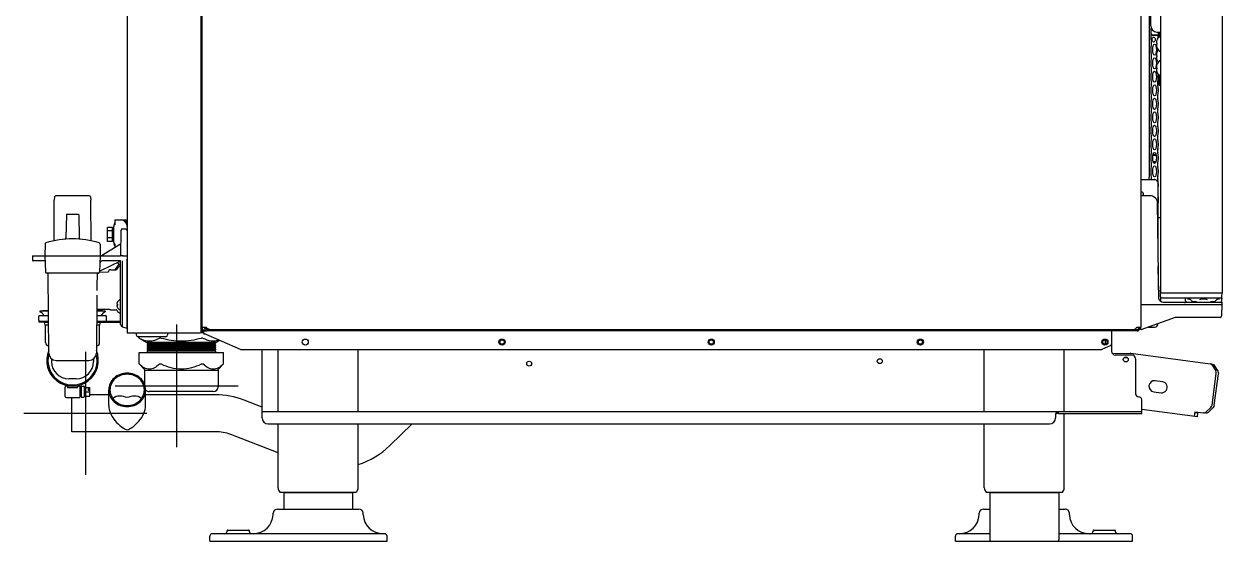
# Model space of a CAD drawing. Header units: millimetres. Extents: x 2482 to 7241, y 2335 to 6851.
# Drawn here: x 6207 to 7181, y 3663 to 4084 of the extents above; entities that cross this region are included whole.
import ezdxf

# ---------------------------------------------------------------- set-up
doc = ezdxf.new("R2010")
doc.units = ezdxf.units.MM
doc.header["$LTSCALE"] = 669.9
doc.layers.get('0').update_dxf_attribs({"linetype": 'CONTINUOUS'})
for name, color, linetype in [('02___PRT_ALL_AXES', 7, 'CONTINUOUS'), ('ASSI', 7, 'CONTINUOUS'), ('GEOM', 7, 'CONTINUOUS')]:
    doc.layers.add(name, color=color, linetype=linetype)

msp = doc.modelspace()

# ---------------------------------------------------------------- linework, layer by layer
at = {"color": 7, "linetype": 'Continuous'}
for p, q in [((7130.97, 5500.37), (7130.97, 3865.37)), ((7180.97, 5500.37), (7180.97, 3865.37)), ((7121.87, 3959.62), (7121.87, 5426.12)), ((7127.63, 4068.57), (7127.94, 4068.57)), ((7127.94, 4067.57), (7127.63, 4067.57)), ((7127.93, 4070.82), (7127.94, 4070.82)), ((7127.94, 4065.32), (7127.93, 4065.32)), ((7127.63, 4058.57), (7127.94, 4058.57)), ((7127.94, 4057.57), (7127.63, 4057.57)), ((7127.93, 4060.82), (7127.94, 4060.82)), ((7127.94, 4055.32), (7127.93, 4055.32)), ((7127.63, 4048.57), (7127.94, 4048.57)), ((7127.94, 4047.57), (7127.63, 4047.57)), ((7127.93, 4050.82), (7127.94, 4050.82)), ((7127.94, 4045.32), (7127.93, 4045.32)), ((7121.87, 3959.62), (7121.86, 3959.55)), ((6281.07, 3924.87), (6290.07, 3924.87)), ((6281.07, 3924.87), (6281.07, 3920.6)), ((6290.07, 3924.87), (6290.07, 3922.53)), ((6279.07, 3918.52), (6275.07, 3918.52)), ((6275.07, 3907.22), (6275.07, 3918.52)), ((6279.07, 3915.69), (6275.07, 3915.69)), ((6279.07, 3907.22), (6279.07, 3918.52)), ((6280.07, 3906.37), (6280.07, 3919.37)), ((6281.07, 3920.6), (6280.26, 3920.81)), ((6279.07, 3910.04), (6275.07, 3910.04)), ((6279.07, 3907.22), (6275.07, 3907.22)), ((6281.07, 3905.14), (6280.26, 3904.92)), ((6281.07, 3905.14), (6281.07, 3902.24)), ((6283.09, 3857.92), (6283.12, 3857.92)), ((7130.97, 3865.37), (7180.97, 3865.37)), ((7131.09, 3858.34), (7130.97, 3865.37)), ((7132.02, 3861.37), (7180.77, 3861.37)), ((7153.02, 3860.37), (7154.34, 3860.37)), ((7154.95, 3860.14), (7155.22, 3859.92)), ((7155.97, 3859.22), (7156.3, 3858.92)), ((7157.18, 3858.44), (7157.73, 3858.37)), ((7157.73, 3858.37), (7160.31, 3858.37)), ((7164.65, 3860.37), (7167.29, 3860.37)), ((7171.62, 3858.37), (7174.2, 3858.37)), ((7176.71, 3859.92), (7176.97, 3860.14)), ((7177.59, 3860.37), (7178.91, 3860.37)), ((7180.72, 3861.16), (7180.72, 3860.37)), ((7180.72, 3857.87), (7180.72, 3857.33)), ((7180.77, 3861.37), (7180.78, 3861.86)), ((7180.91, 3862.35), (7180.96, 3865.16)), ((6282.56, 3856.55), (6282.56, 3856.53)), ((6282.56, 3854.69), (6282.57, 3854.62)), ((6282.57, 3856.12), (6283.12, 3856.12)), ((6283.12, 3855.12), (6282.57, 3855.12)), ((6283.12, 3853.32), (6283.09, 3853.32)), ((7180.81, 3846.84), (7180.97, 3855.87)), ((7112.97, 3837.47), (7112.97, 3836.37)), ((7142.89, 3845.34), (7114.97, 3835.37)), ((7114.97, 3835.37), (7114.97, 3837.47)), ((7179.31, 3845.37), (7143.05, 3845.37)), ((7111.97, 3835.37), (6356.07, 3835.37)), ((6240.57, 3781.12), (6240.57, 3788.62)), ((6241.57, 3789.62), (6242.57, 3789.62)), ((6242.57, 3789.75), (6242.57, 3788.37)), ((6250.57, 3789.75), (6250.57, 3788.37)), ((6250.57, 3789.62), (6252.32, 3789.62)), ((6252.57, 3789.37), (6252.57, 3780.37)), ((6253.57, 3789.12), (6253.57, 3780.62)), ((6253.82, 3789.37), (6255.82, 3789.37)), ((6256.07, 3789.12), (6256.07, 3780.62)), ((6241.57, 3780.12), (6252.32, 3780.12)), ((6242.57, 3788.37), (6250.57, 3788.37)), ((6252.57, 3787.87), (6253.57, 3787.87)), ((6252.57, 3781.87), (6253.57, 3781.87)), ((6253.82, 3780.37), (6255.82, 3780.37)), ((6256.07, 3788.33), (6260.57, 3788.33)), ((6256.07, 3784.87), (6260.57, 3784.87)), ((6256.07, 3781.4), (6260.57, 3781.4)), ((6260.57, 3787.21), (6259.17, 3787.21)), ((6259.17, 3787.21), (6259.17, 3785.99)), ((6260.57, 3785.99), (6259.17, 3785.99)), ((6260.57, 3781.4), (6260.57, 3788.33))]:
    msp.add_line(p, q, dxfattribs=at)
at = {"color": 1}
for p, q in [((6331.18, 3839.71), (6331.18, 3739.71)), ((6281.18, 3789.71), (6381.18, 3789.71))]:
    msp.add_line(p, q, dxfattribs=at)
at = {"linetype": 'Continuous'}
for p, q in [((7113.97, 3837.47), (7113.97, 3836.37)), ((7111.97, 3834.37), (6356.07, 3834.37))]:
    msp.add_line(p, q, dxfattribs=at)
at = {"color": 6}
for p, q in [((6257.08, 3817.37), (6257.08, 3717.37)), ((6207.08, 3767.37), (6307.08, 3767.37))]:
    msp.add_line(p, q, dxfattribs=at)
at = {"color": 7, "linetype": 'Continuous'}
for points in [[(7154.34, 3860.37), (7154.6, 3860.32), (7154.95, 3860.14)], [(7155.22, 3859.92), (7155.52, 3859.63), (7155.97, 3859.22)], [(7156.3, 3858.92), (7156.63, 3858.67), (7157.18, 3858.44)], [(7174.2, 3858.37), (7174.75, 3858.44), (7175.29, 3858.67), (7175.63, 3858.92)], [(7175.63, 3858.92), (7175.95, 3859.21), (7176.4, 3859.62), (7176.71, 3859.92)], [(7176.97, 3860.14), (7177.33, 3860.32), (7177.59, 3860.37)]]:
    msp.add_lwpolyline(points, dxfattribs=at)
for centre, radius, start, end in [((7130.18, 4073.57), 0.5, 90, 136.22535), ((7130.47, 4073.57), 0.5, 360, 90), ((7131.77, 4069.1), 4.18, 174.74852, 185.50581), ((7131.76, 4067.04), 4.16, 178.04125, 178.8223), ((7131.76, 4067.04), 4.16, 178.82231, 181.59937), ((7131.76, 4067.04), 4.17, 181.59949, 182.83862), ((7131.77, 4067.04), 4.18, 175.38799, 176.25943), ((7131.77, 4067.04), 4.17, 176.25947, 177.17705), ((7131.76, 4067.04), 4.17, 177.17709, 178.04121), ((7131.76, 4067.04), 4.17, 182.83854, 183.38794), ((7131.78, 4067.04), 4.19, 183.39157, 187.29398), ((7131.79, 4069.1), 4.2, 172.70766, 174.735), ((7131.79, 4069.1), 4.2, 185.51796, 187.29216), ((7131.79, 4067.03), 4.2, 172.70784, 174.48204), ((7131.78, 4067.04), 4.19, 174.48271, 175.38795), ((7135.92, 4068.07), 8.44, 160.97292, 169.33784), ((7135.92, 4068.07), 8.44, 190.66216, 199.02708), ((7135.92, 4068.07), 7.99, 176.41218, 183.58782), ((7130.18, 4062.57), 0.5, 223.77465, 270), ((7130.47, 4062.57), 0.5, 270, 0), ((7131.77, 4059.1), 4.18, 174.74852, 185.50581), ((7131.76, 4057.04), 4.16, 178.04125, 178.8223), ((7131.76, 4057.04), 4.16, 178.82231, 181.59937), ((7131.76, 4057.04), 4.17, 181.59949, 182.83862), ((7131.77, 4057.04), 4.18, 175.38799, 176.25943), ((7131.77, 4057.04), 4.17, 176.25947, 177.17705), ((7131.76, 4057.04), 4.17, 177.17709, 178.04121), ((7131.76, 4057.04), 4.17, 182.83854, 183.38794), ((7131.78, 4057.04), 4.19, 183.39157, 187.29398), ((7131.79, 4059.1), 4.2, 172.70766, 174.735), ((7131.79, 4059.1), 4.2, 185.51796, 187.29216), ((7131.79, 4057.03), 4.2, 172.70784, 174.48204), ((7131.78, 4057.04), 4.19, 174.48271, 175.38795), ((7135.92, 4058.07), 8.44, 160.97292, 169.33784), ((7135.92, 4058.07), 8.44, 190.66216, 199.02708), ((7135.92, 4058.07), 7.99, 176.41218, 183.58782), ((7130.18, 4053.57), 0.5, 90, 136.22535), ((7130.47, 4053.57), 0.5, 360, 90), ((7131.77, 4049.1), 4.18, 174.74852, 185.50581), ((7131.76, 4047.04), 4.16, 178.04125, 178.8223), ((7131.76, 4047.04), 4.16, 178.82231, 181.59937), ((7131.76, 4047.04), 4.17, 181.59949, 182.83862), ((7131.77, 4047.04), 4.18, 175.38799, 176.25943), ((7131.77, 4047.04), 4.17, 176.25947, 177.17705), ((7131.76, 4047.04), 4.17, 177.17709, 178.04121), ((7131.76, 4047.04), 4.17, 182.83854, 183.38794), ((7131.78, 4047.04), 4.19, 183.39157, 187.29398), ((7131.79, 4049.1), 4.2, 172.70766, 174.735), ((7131.79, 4049.1), 4.2, 185.51796, 187.29216), ((7131.79, 4047.03), 4.2, 172.70784, 174.48204), ((7131.78, 4047.04), 4.19, 174.48271, 175.38795), ((7135.92, 4048.07), 8.44, 160.97292, 169.33784), ((7135.92, 4048.07), 8.44, 190.66216, 199.02708), ((7135.92, 4048.07), 7.99, 176.41218, 183.58782), ((7130.18, 4042.57), 0.5, 223.77465, 270), ((7130.47, 4042.57), 0.5, 270, 0), ((7102.44, 3962.22), 19.6, 345.97615, 352.17986), ((6285.57, 3919.37), 5.5, 0, 90), ((6285.57, 3919.37), 5.5, 144.9032, 180), ((6285.57, 3906.37), 5.5, 180, 215.0968), ((6287.19, 3892.57), 4.8, 212.68343, 239.69882), ((6284.56, 3856.36), 2.01, 172.72591, 174.7415), ((6287.06, 3855.47), 4.64, 163.60363, 165.68242), ((6287.09, 3855.46), 4.67, 162.62279, 163.60512), ((6287.11, 3855.46), 4.68, 161.53495, 162.62273), ((6287.13, 3855.45), 4.7, 159.48126, 161.53441), ((6287.14, 3855.45), 4.72, 158.99774, 159.4819), ((6287.15, 3855.44), 4.72, 157.45244, 158.99746), ((6287.15, 3855.44), 4.73, 156.68262, 157.45262), ((6287.16, 3855.44), 4.73, 155.4278, 156.68253), ((6287.16, 3855.44), 4.74, 154.45979, 155.42782), ((6287.16, 3855.44), 4.74, 153.3188, 154.45978), ((6287.17, 3855.43), 4.75, 151.99259, 153.31875), ((6287.17, 3855.43), 4.75, 151.03163, 151.99262), ((6287.17, 3855.43), 4.75, 148.46592, 151.0313), ((6287.19, 3855.42), 4.8, 120.30118, 148.62729), ((7131.17, 3865.17), 0.2, 90.01942, 180.99966), ((7132.02, 3862.37), 1, 181, 270), ((7151.72, 3861.16), 0.5, 155.33482, 180), ((7151.72, 3858.87), 0.5, 181.90363, 249.53791), ((7179.91, 3862.37), 1, 270.00276, 359), ((7180.22, 3858.87), 0.5, 290.45859, 360), ((7180.22, 3861.16), 0.5, 0, 24.73511), ((7180.76, 3865.17), 0.2, 359.00036, 89.97944), ((6284.51, 3856.37), 1.95, 178.84585, 180.92584), ((6284.51, 3854.87), 1.95, 179.07408, 181.15408), ((6284.53, 3856.37), 1.97, 175.39839, 176.78335), ((6284.52, 3856.37), 1.96, 176.78408, 177.62353), ((6284.51, 3856.37), 1.96, 177.62334, 178.84551), ((6284.51, 3856.37), 1.95, 180.92609, 181.9964), ((6284.51, 3856.37), 1.96, 181.9964, 183.02281), ((6284.52, 3856.37), 1.97, 183.02327, 184.28605), ((6284.54, 3856.37), 1.98, 184.28564, 185.13722), ((6284.56, 3856.37), 2.01, 185.14015, 187.27441), ((6284.56, 3854.86), 2.01, 172.72561, 174.85983), ((6284.54, 3854.87), 1.98, 174.86273, 175.7144), ((6284.52, 3854.87), 1.97, 175.71401, 176.97666), ((6284.51, 3854.87), 1.96, 176.97713, 178.00368), ((6284.51, 3854.87), 1.95, 178.00368, 179.07383), ((6284.51, 3854.87), 1.95, 181.15443, 182.37672), ((6284.52, 3854.87), 1.96, 182.37651, 183.21588), ((6284.53, 3854.87), 1.97, 183.21662, 184.60163), ((6284.54, 3854.87), 1.98, 184.60089, 185.25577), ((6287.06, 3855.76), 4.64, 194.31758, 196.39637), ((6287.09, 3855.77), 4.67, 196.39488, 197.37721), ((6287.11, 3855.78), 4.68, 197.37727, 198.46505), ((6287.13, 3855.78), 4.7, 198.46559, 200.51874), ((6287.14, 3855.79), 4.72, 200.5181, 201.00226), ((6287.15, 3855.79), 4.72, 201.00254, 202.54756), ((6287.15, 3855.79), 4.73, 202.54738, 203.31738), ((6287.16, 3855.8), 4.73, 203.31746, 204.5722), ((6287.16, 3855.8), 4.74, 204.57218, 205.5402), ((6287.16, 3855.8), 4.74, 205.54022, 206.6812), ((6287.17, 3855.8), 4.75, 206.68125, 208.00741), ((6287.17, 3855.8), 4.75, 208.00738, 208.96837), ((6287.17, 3855.8), 4.75, 208.9687, 211.53408), ((6286.89, 3855.62), 3.8, 172.43512, 187.56488), ((6287.19, 3855.82), 4.8, 211.37271, 239.69882), ((7143.05, 3844.87), 0.5, 89.9983, 109.65796), ((7179.31, 3846.87), 1.5, 270, 359), ((6246.57, 3810.37), 21, 157.45031, 22.5497), ((6246.57, 3810.37), 20, 164.61236, 15.38767), ((6241.57, 3788.62), 1, 90, 180), ((6252.32, 3789.37), 0.25, 0, 90), ((6253.82, 3789.12), 0.25, 90, 180), ((6255.82, 3789.12), 0.25, 0, 90), ((6241.57, 3781.12), 1, 180, 270), ((6252.32, 3780.37), 0.25, 270, 360), ((6253.82, 3780.62), 0.25, 180, 270), ((6255.82, 3780.62), 0.25, 270, 360)]:
    msp.add_arc(centre, radius, start, end, dxfattribs=at)
for points in [[(7162.99, 3859.86), (7163.47, 3860.19), (7164.07, 3860.37), (7164.65, 3860.37)], [(7167.29, 3860.37), (7167.86, 3860.37), (7168.47, 3860.19), (7168.94, 3859.86)]]:
    msp.add_open_spline(points, degree=3, dxfattribs=at)
at = {"layer": '02___PRT_ALL_AXES', "color": 7, "linetype": 'Continuous'}
for p, q in [((7151.22, 3858.87), (7151.22, 3861.16)), ((7180.72, 3858.87), (7180.72, 3860.37))]:
    msp.add_line(p, q, dxfattribs=at)
at = {"layer": 'ASSI', "color": 7, "linetype": 'Continuous'}
for p, q in [((7130.18, 4074.07), (7130.47, 4074.07)), ((7130.18, 4062.07), (7130.47, 4062.07)), ((7130.18, 4054.07), (7130.47, 4054.07)), ((7130.18, 4042.07), (7130.47, 4042.07)), ((6280.07, 3915.87), (6279.07, 3915.87)), ((6280.07, 3909.87), (6279.07, 3909.87)), ((6285.17, 3888.37), (6284.97, 3888.37)), ((6285.17, 3859.62), (6284.97, 3859.62)), ((6226.92, 3850.67), (6222.57, 3850.67)), ((6270.57, 3850.67), (6266.22, 3850.67)), ((6285.17, 3851.62), (6284.97, 3851.62)), ((6224.57, 3824.87), (6224.57, 3839.12)), ((6268.57, 3824.87), (6268.57, 3839.12)), ((6298.32, 3832.87), (6298.32, 3831.12)), ((6323.82, 3832.87), (6323.82, 3831.12)), ((6396.72, 3835.37), (6396.72, 3835.47)), ((6409.72, 3835.37), (6409.72, 3835.47)), ((6482.72, 3835.37), (6482.72, 3835.47)), ((6495.72, 3835.37), (6495.72, 3835.47)), ((6970.72, 3835.37), (6970.72, 3835.47)), ((6983.72, 3835.37), (6983.72, 3835.47)), ((7056.72, 3835.37), (7056.72, 3835.47)), ((7069.72, 3835.37), (7069.72, 3835.47)), ((6307.22, 3823.97), (6307.22, 3823.47)), ((6307.22, 3822.47), (6307.22, 3821.97)), ((6307.22, 3820.97), (6307.22, 3820.47)), ((6307.22, 3819.47), (6307.22, 3818.97)), ((6307.22, 3817.97), (6307.22, 3816.87)), ((6362.72, 3822.47), (6362.72, 3821.97)), ((6362.72, 3820.97), (6362.72, 3820.47)), ((6362.72, 3819.47), (6362.72, 3818.97)), ((6362.72, 3817.97), (6362.72, 3816.87)), ((6413.72, 3768.77), (6413.72, 3819.37)), ((6478.72, 3768.77), (6478.72, 3819.37)), ((6987.72, 3768.77), (6987.72, 3819.37)), ((7052.72, 3768.77), (7052.72, 3819.37)), ((6229.57, 3811.67), (6229.57, 3809.37)), ((6263.57, 3811.67), (6263.57, 3809.37)), ((6275.97, 3773.69), (6275.97, 3786.39)), ((6305.97, 3773.71), (6305.97, 3786.39)), ((7052.72, 3706.66), (7052.72, 3767.27)), ((6413.72, 3706.66), (6413.72, 3758.77)), ((6478.72, 3706.66), (6478.72, 3758.77)), ((6987.72, 3706.66), (6987.72, 3758.77)), ((6415.18, 3703.12), (6477.25, 3703.12)), ((6418.22, 3702.87), (6474.22, 3702.87)), ((6418.22, 3702.87), (6418.22, 3689.37)), ((6474.22, 3702.87), (6474.22, 3689.37)), ((6989.18, 3703.12), (7051.25, 3703.12)), ((6992.22, 3702.87), (7048.22, 3702.87)), ((6992.22, 3702.87), (6992.22, 3664.37)), ((7048.22, 3702.87), (7048.22, 3664.37))]:
    msp.add_line(p, q, dxfattribs=at)
at = {"layer": 'ASSI', "linetype": 'Continuous'}
for p, q in [((6285.57, 3839.57), (6285.57, 3891.37)), ((6287.15, 3837.78), (6287.15, 3891.37)), ((6287.15, 3837.78), (6290.57, 3836.48))]:
    msp.add_line(p, q, dxfattribs=at)
for centre in [(6435.72, 3825.27), (6595.72, 3825.27), (6765.72, 3825.27), (6935.72, 3825.27), (7085.72, 3825.27)]:
    msp.add_circle(centre, 2.5, dxfattribs=at)
at = {"layer": 'ASSI', "color": 7, "linetype": 'Continuous'}
for centre, radius in [((6595.72, 3825.27), 1.75), ((6765.72, 3825.27), 1.75), ((6935.72, 3825.27), 1.75), ((7085.72, 3825.27), 1.75), ((6617.72, 3807.78), 2), ((6902.72, 3809.77), 2), ((7102.72, 3811.17), 2)]:
    msp.add_circle(centre, radius, dxfattribs=at)
for centre, radius, start, end in [((7135.92, 4068.07), 8.45, 136.22534, 160.9713), ((7135.92, 4068.07), 8.45, 199.0287, 223.77466), ((7135.92, 4058.07), 8.45, 143.52924, 160.9713), ((7135.92, 4058.07), 8.45, 199.0287, 216.47076), ((7135.92, 4048.07), 8.45, 136.22534, 160.9713), ((7135.92, 4048.07), 8.45, 199.0287, 223.77466), ((6286.57, 3882.87), 4.25, 103.6627, 156.04992), ((6287.19, 3892.57), 4.8, 212.66295, 239.69882), ((6284.97, 3888.77), 0.4, 239.69882, 270), ((6285.17, 3888.77), 0.4, 270, 360), ((6277.56, 3882.07), 2.05, 90, 175.45126), ((6287.19, 3855.42), 4.8, 120.30118, 148.62729), ((6284.97, 3859.22), 0.4, 90, 120.30118), ((6285.17, 3859.22), 0.4, 0, 90), ((6222.57, 3849.58), 1.09, 90, 133.60282), ((6270.57, 3849.58), 1.09, 46.39718, 90), ((6277.56, 3853.67), 2.05, 241.8053, 270), ((6286.57, 3852.87), 4.25, 203.95008, 256.3373), ((6287.19, 3855.82), 4.8, 211.37271, 239.69882), ((6284.97, 3852.02), 0.4, 239.69882, 270), ((6285.17, 3852.02), 0.4, 270, 360), ((6418.72, 3706.66), 5, 180, 225), ((6473.72, 3706.66), 5, 315, 360), ((6992.72, 3706.66), 5, 180, 225), ((7047.72, 3706.66), 5, 315, 360)]:
    msp.add_arc(centre, radius, start, end, dxfattribs=at)
at = {"layer": 'ASSI', "linetype": 'Continuous'}
msp.add_arc((6287.37, 3839.57), 1.8, 180, 263.00567, dxfattribs=at)
at = {"layer": 'ASSI', "color": 7, "linetype": 'Continuous'}
for points, knots in [([(6290.97, 3799.98), (6287.19, 3799.98), (6279.53, 3797.4), (6275.97, 3789.91), (6275.97, 3786.39)], [0, 0, 0, 0, 0.517348, 1, 1, 1, 1]), ([(6304.97, 3786.39), (6304.97, 3789.67), (6301.6, 3796.67), (6290.97, 3800.32), (6280.34, 3796.67), (6276.97, 3789.67), (6276.97, 3786.39)], [0, 0, 0, 0, 0.241323, 0.5, 0.758677, 1, 1, 1, 1]), ([(6305.97, 3786.39), (6305.97, 3789.91), (6302.4, 3797.4), (6294.74, 3799.98), (6290.97, 3799.98)], [0, 0, 0, 0, 0.482652, 1, 1, 1, 1]), ([(6275.97, 3786.39), (6275.97, 3782.86), (6279.53, 3775.37), (6287.19, 3772.79), (6290.97, 3772.79)], [0, 0, 0, 0, 0.482652, 1, 1, 1, 1]), ([(6276.97, 3786.39), (6276.97, 3783.1), (6280.34, 3776.1), (6290.97, 3772.45), (6301.6, 3776.1), (6304.97, 3783.1), (6304.97, 3786.39)], [0, 0, 0, 0, 0.241323, 0.5, 0.758677, 1, 1, 1, 1]), ([(6290.97, 3772.79), (6294.74, 3772.79), (6302.4, 3775.37), (6305.97, 3782.86), (6305.97, 3786.39)], [0, 0, 0, 0, 0.517348, 1, 1, 1, 1]), ([(6277.37, 3767.37), (6278.08, 3765.71), (6281.33, 3760.06), (6286.63, 3755.58), (6290.97, 3753.77)], [0, 0, 0, 0, 0.277114, 1, 1, 1, 1]), ([(6290.97, 3753.77), (6292.31, 3754.33), (6298, 3757.48), (6302.59, 3762.74), (6304.56, 3767.37)], [0, 0, 0, 0, 0.224963, 1, 1, 1, 1])]:
    msp.add_open_spline(points, degree=3, knots=knots, dxfattribs=at)
for points in [[(6285.05, 3781.37), (6283.04, 3781.37), (6280.83, 3780.73), (6279.36, 3779.36)], [(6290.97, 3780.06), (6289.1, 3780.84), (6287.07, 3781.37), (6285.05, 3781.37)], [(6296.89, 3781.37), (6294.87, 3781.37), (6292.83, 3780.84), (6290.97, 3780.06)], [(6302.58, 3779.36), (6301.1, 3780.73), (6298.9, 3781.37), (6296.89, 3781.37)], [(6275.97, 3773.71), (6275.97, 3771.54), (6276.52, 3769.36), (6277.37, 3767.37)], [(6304.56, 3767.37), (6305.42, 3769.36), (6305.97, 3771.54), (6305.97, 3773.71)]]:
    msp.add_open_spline(points, degree=3, dxfattribs=at)
at = {"layer": 'GEOM', "linetype": 'Continuous'}
for p, q in [((7114.97, 5499.77), (7114.97, 3837.47)), ((6352.07, 3837.47), (6352.07, 5487.87)), ((6291.07, 4372.87), (6291.07, 3832.87)), ((6351.07, 3832.87), (6351.07, 4372.87)), ((7129.17, 4074.84), (7129.17, 4075.07)), ((7129.17, 4073.09), (7129.17, 4074.19)), ((7130.17, 4074.07), (7130.17, 4077.57)), ((7129.17, 4036.07), (7129.17, 4043.05)), ((7130.17, 4037.57), (7130.17, 4042.07)), ((7114.97, 3957.47), (7125.97, 3957.47)), ((7128.97, 3904.35), (7128.97, 3954.47)), ((7128.97, 3926.62), (7130.97, 3926.62)), ((6290.57, 3891.77), (6290.57, 3836.48)), ((7130.97, 3866.62), (7129.4, 3866.62)), ((6227, 3841.37), (6219.07, 3841.37)), ((6266.13, 3841.37), (6285.57, 3841.37)), ((6352.07, 3837.47), (6355.07, 3837.47)), ((6354.07, 3836.37), (6354.07, 3837.47)), ((7111.97, 3837.47), (7114.97, 3837.47)), ((7120.85, 3837.47), (7125.97, 3837.47)), ((6291.07, 3832.87), (6350.57, 3832.87)), ((6352.07, 3835.37), (6354.33, 3835.37)), ((6353.22, 3832.87), (6352.07, 3832.87)), ((6353.22, 3834.37), (6356.07, 3834.37)), ((6353.22, 3832.37), (6353.22, 3834.37)), ((6383.11, 3819.37), (6353.22, 3832.37)), ((6358.27, 3835.47), (7108.77, 3835.47)), ((6386.97, 3835.47), (6386.97, 3835.37)), ((7091.22, 3834.37), (7091.22, 3823.46)), ((6383.11, 3819.37), (7083.32, 3819.37)), ((7090.62, 3822.54), (7083.32, 3819.37)), ((7091.8, 3816.09), (7106.47, 3816.19)), ((7106.89, 3816.17), (7171.34, 3807.57)), ((7172.85, 3774.08), (7176.26, 3799.6)), ((7172.94, 3806.47), (7175.83, 3801.8)), ((7132.57, 3793.03), (7126.63, 3793.82)), ((7125.44, 3784.9), (7131.38, 3784.11)), ((7160.89, 3764.33), (7115.79, 3770.35)), ((7167.85, 3768.33), (7171.86, 3772.07)), ((7047.9, 3767.27), (7115.72, 3767.27)), ((7158.94, 3768.63), (7158.42, 3764.66)), ((7158.94, 3768.63), (7166.02, 3767.68))]:
    msp.add_line(p, q, dxfattribs=at)
at = {"layer": 'GEOM', "color": 7, "linetype": 'Continuous'}
for p, q in [((7122.97, 4082.57), (7122.97, 4176.07)), ((7123.17, 4075.82), (7123.17, 4072.61)), ((7123.47, 4076.37), (7123.47, 4080.48)), ((7124.37, 4075.07), (7128.67, 4075.07)), ((7124.47, 4075.37), (7128.47, 4075.37)), ((7127.97, 4077.57), (7130.92, 4077.57)), ((7128.97, 4077.57), (7128.97, 4075.5)), ((7130.17, 4075.07), (7129.17, 4075.07)), ((7129.17, 4074.57), (7129.17, 4074.19)), ((7123.17, 4064.72), (7123.17, 4061.61)), ((7123.17, 4053.72), (7123.17, 4050.61)), ((7123.17, 4042.72), (7123.17, 4039.61)), ((7130.17, 4036.07), (7130.17, 4037.57)), ((7123.17, 4031.72), (7123.17, 4028.61)), ((7129.17, 4031.39), (7129.17, 4028.95)), ((7123.17, 4020.72), (7123.17, 4017.61)), ((7129.17, 4020.39), (7129.17, 4017.95)), ((7123.17, 4009.72), (7123.17, 4006.61)), ((7129.17, 4009.39), (7129.17, 4006.95)), ((7123.17, 3998.72), (7123.17, 3995.61)), ((7129.17, 3998.39), (7129.17, 3995.95)), ((7123.17, 3987.72), (7123.17, 3984.61)), ((7129.17, 3987.39), (7129.17, 3984.95)), ((7123.17, 3976.72), (7123.17, 3973.61)), ((7129.17, 3976.39), (7129.17, 3973.95)), ((7123.17, 3965.72), (7123.17, 3962.61)), ((7129.17, 3965.39), (7129.17, 3962.95)), ((7129.17, 3954.39), (7129.17, 3951.95)), ((6260.15, 3944.37), (6232.99, 3944.37)), ((7115.97, 3947.37), (7114.97, 3947.37)), ((7122.07, 3944.37), (7114.97, 3944.37)), ((7116.97, 3946.37), (7116.97, 3945.34)), ((7117.7, 3944.38), (7117.62, 3944.4)), ((6231.56, 3908.15), (6231.69, 3939.13)), ((6231.69, 3939.13), (6231.76, 3940.7)), ((6231.99, 3943.45), (6231.76, 3940.7)), ((6261.14, 3943.45), (6261.37, 3940.7)), ((6261.44, 3939.13), (6261.37, 3940.7)), ((6261.58, 3908.15), (6261.44, 3939.13)), ((7129.46, 3861.34), (7128.58, 3938.42)), ((7129.17, 3943.39), (7129.17, 3938.57)), ((6241.56, 3928.88), (6241.23, 3910.07)), ((6242.06, 3929.37), (6251.07, 3929.37)), ((6251.58, 3928.88), (6251.9, 3910.07)), ((6285.69, 3895.86), (6286.05, 3916.39)), ((6287.05, 3917.37), (6289.57, 3917.37)), ((6224.23, 3905), (6224.07, 3895.37)), ((6268.9, 3905), (6269.07, 3895.37)), ((6285.62, 3905.09), (6270.19, 3895.44)), ((6214.07, 3895.37), (6285.61, 3895.37)), ((6214.07, 3895.37), (6214.07, 3891.87)), ((6223.25, 3891.37), (6214.57, 3891.37)), ((6224.07, 3895.37), (6224.52, 3882.33)), ((6269.07, 3895.37), (6268.61, 3882.33)), ((6285.57, 3891.13), (6268.64, 3883.07)), ((6285.57, 3891.37), (6270.38, 3891.37)), ((6284.27, 3888.8), (6280.99, 3884.12)), ((6287.81, 3895.37), (6289.59, 3895.37)), ((7129.46, 3861.34), (7129.17, 3886.66)), ((6225.5, 3881.37), (6225.52, 3881.37)), ((6225.5, 3881.37), (6225.5, 3881.37)), ((6225.5, 3881.37), (6225.5, 3881.37)), ((6267.61, 3881.37), (6225.52, 3881.37)), ((6227.22, 3816.32), (6226.66, 3880.38)), ((6266.48, 3880.38), (6266.4, 3871.39)), ((6267.61, 3881.37), (6267.63, 3881.37)), ((6267.63, 3881.37), (6267.63, 3881.37)), ((6268.61, 3882.35), (6275.52, 3882.23)), ((6277.56, 3884.12), (6281.95, 3884.12)), ((6266.33, 3863.37), (6265.92, 3816.32)), ((7129.83, 3859.81), (7129.54, 3860.66)), ((7129.83, 3859.8), (7129.83, 3859.81)), ((7179.96, 3857.37), (7134.17, 3857.37)), ((7151.49, 3858.28), (7151.46, 3858.23)), ((7151.46, 3858.23), (7151.46, 3858.22)), ((7151.53, 3858.37), (7151.49, 3858.28)), ((7151.57, 3858.49), (7151.53, 3858.37)), ((7151.59, 3858.53), (7151.57, 3858.49)), ((7157.6, 3858.37), (7157.73, 3858.37)), ((7160.02, 3858.37), (7160.16, 3858.37)), ((7171.78, 3858.37), (7171.92, 3858.37)), ((7174.2, 3858.37), (7174.33, 3858.37)), ((7180.36, 3858.5), (7180.35, 3858.53)), ((7180.4, 3858.37), (7180.36, 3858.5)), ((7180.44, 3858.28), (7180.4, 3858.37)), ((7180.46, 3858.24), (7180.44, 3858.28)), ((7180.46, 3858.24), (7180.47, 3858.22)), ((7180.47, 3858.22), (7180.46, 3858.24)), ((7180.96, 3865.18), (7180.97, 3865.37)), ((6219.82, 3846.87), (6226.95, 3846.87)), ((6226.92, 3850.37), (6220.13, 3850.37)), ((6266.18, 3846.87), (6273.32, 3846.87)), ((6273, 3850.37), (6266.21, 3850.37)), ((6276.6, 3851.87), (6266.6, 3851.87)), ((6277.56, 3851.62), (6281.95, 3851.62)), ((7114.97, 3855.87), (7180.97, 3855.87)), ((7180.97, 3855.87), (7180.96, 3856.37)), ((6219.07, 3843.12), (6219.07, 3846.12)), ((6219.07, 3842.37), (6226.99, 3842.37)), ((6219.07, 3842.37), (6219.07, 3841.37)), ((6223.82, 3841.37), (6223.82, 3841.12)), ((6227, 3841.12), (6223.82, 3841.12)), ((6224.32, 3839.12), (6223.82, 3841.12)), ((6227.02, 3839.12), (6224.32, 3839.12)), ((6268.82, 3839.12), (6266.12, 3839.12)), ((6269.32, 3841.12), (6266.13, 3841.12)), ((6266.14, 3842.37), (6285.57, 3842.37)), ((6268.82, 3839.12), (6269.32, 3841.12)), ((6269.32, 3841.37), (6269.32, 3841.12)), ((6274.07, 3843.12), (6274.07, 3846.12)), ((6352.07, 3837.47), (6352.07, 3832.87)), ((6355.07, 3836.37), (6355.07, 3837.47)), ((6322.32, 3829.62), (6299.82, 3829.62)), ((6300.64, 3828.47), (6300.64, 3829.62)), ((6300.64, 3828.47), (6300.9, 3828.32)), ((6306.64, 3824.97), (6300.9, 3828.31)), ((6352.07, 3832.87), (6351.07, 3832.87)), ((6352.07, 3833.87), (6353.22, 3833.87)), ((6353.22, 3832.37), (6353.22, 3831.7)), ((6355.52, 3831.37), (6353.22, 3831.7)), ((6371.07, 3835.37), (6371.07, 3835.47)), ((6578.87, 3835.47), (6578.87, 3835.37)), ((6583.07, 3835.47), (6583.07, 3835.37)), ((6949.87, 3835.47), (6949.87, 3835.37)), ((6954.07, 3835.47), (6954.07, 3835.37)), ((6227.16, 3822.37), (6227.07, 3822.37)), ((6266.07, 3822.37), (6265.97, 3822.37)), ((6363.3, 3824.97), (6306.64, 3824.97)), ((6307.22, 3824.97), (6308.08, 3824.47)), ((6308.08, 3824.47), (6307.22, 3823.97)), ((6362.72, 3823.97), (6307.22, 3823.97)), ((6307.22, 3823.97), (6307.22, 3823.47)), ((6307.22, 3823.47), (6308.08, 3822.97)), ((6362.72, 3823.47), (6307.22, 3823.47)), ((6308.08, 3822.97), (6307.22, 3822.47)), ((6362.72, 3822.47), (6307.22, 3822.47)), ((6307.22, 3822.47), (6307.22, 3821.97)), ((6307.22, 3821.97), (6308.08, 3821.47)), ((6362.72, 3821.97), (6307.22, 3821.97)), ((6308.08, 3821.47), (6307.22, 3820.97)), ((6362.72, 3820.97), (6307.22, 3820.97)), ((6307.22, 3820.97), (6307.22, 3820.47)), ((6307.22, 3820.47), (6308.08, 3819.97)), ((6362.72, 3820.47), (6307.22, 3820.47)), ((6308.08, 3819.97), (6307.22, 3819.47)), ((6362.72, 3819.47), (6307.22, 3819.47)), ((6307.22, 3819.47), (6307.22, 3818.97)), ((6307.22, 3818.97), (6308.08, 3818.47)), ((6362.72, 3818.97), (6307.22, 3818.97)), ((6308.08, 3818.47), (6307.22, 3817.97)), ((6362.72, 3817.97), (6307.22, 3817.97)), ((6307.22, 3817.97), (6307.22, 3816.87)), ((6308.08, 3824.47), (6361.85, 3824.47)), ((6308.08, 3822.97), (6361.85, 3822.97)), ((6308.08, 3821.47), (6361.85, 3821.47)), ((6308.08, 3819.97), (6361.85, 3819.97)), ((6308.08, 3818.47), (6361.85, 3818.47)), ((6362.72, 3824.97), (6361.85, 3824.47)), ((6361.85, 3824.47), (6362.72, 3823.97)), ((6362.72, 3823.47), (6361.85, 3822.97)), ((6361.85, 3822.97), (6362.72, 3822.47)), ((6362.72, 3821.97), (6361.85, 3821.47)), ((6361.85, 3821.47), (6362.72, 3820.97)), ((6362.72, 3820.47), (6361.85, 3819.97)), ((6361.85, 3819.97), (6362.72, 3819.47)), ((6362.72, 3818.97), (6361.85, 3818.47)), ((6361.85, 3818.47), (6362.72, 3817.97)), ((6362.72, 3823.97), (6362.72, 3823.47)), ((6362.72, 3822.47), (6362.72, 3821.97)), ((6362.72, 3820.97), (6362.72, 3820.47)), ((6362.72, 3819.47), (6362.72, 3818.97)), ((6362.72, 3817.97), (6362.72, 3816.87)), ((6366.26, 3826.7), (6363.3, 3824.97)), ((6400.72, 3763.77), (6400.72, 3819.37)), ((7085.97, 3826.97), (7085.97, 3823.56)), ((7091.22, 3823.46), (7091.22, 3817.77)), ((6233.22, 3810.37), (6259.92, 3810.37)), ((6300.64, 3816.87), (6369.3, 3816.87)), ((6300.64, 3807.47), (6300.64, 3816.87)), ((6369.3, 3807.47), (6369.3, 3816.87)), ((7107.72, 3814.77), (7094.22, 3814.77)), ((7104.25, 3812.37), (7101.18, 3812.37)), ((7110.72, 3811.77), (7110.72, 3783.27)), ((6300.64, 3807.47), (6305.64, 3802.47)), ((6300.64, 3807.47), (6300.9, 3807.21)), ((6304.97, 3802.47), (6364.97, 3802.47)), ((6304.97, 3802.47), (6304.97, 3791.06)), ((6369.3, 3807.47), (6364.3, 3802.47)), ((6364.97, 3802.47), (6364.97, 3788.97)), ((6369.03, 3807.21), (6369.3, 3807.47)), ((7173.04, 3807.34), (7171.34, 3807.57)), ((7174.56, 3773.85), (7177.97, 3799.38)), ((7174.65, 3806.24), (7177.53, 3801.57)), ((6249.57, 3795.37), (6243.57, 3795.37)), ((6245.97, 3752.37), (6245.97, 3780.12)), ((6275.97, 3782.37), (6260.57, 3782.37)), ((6362.7, 3782.37), (6305.97, 3782.37)), ((6360.97, 3784.97), (6308.97, 3784.97)), ((6400.72, 3772.4), (6385.99, 3778.05)), ((7115.72, 3767.27), (7115.72, 3778.27)), ((7173.57, 3771.84), (7169.56, 3768.1)), ((6400.72, 3768.77), (7115.72, 3768.77)), ((7045.72, 3766.27), (7045.72, 3763.77)), ((7047.9, 3767.27), (7047.9, 3768.77)), ((7161.29, 3767.31), (7158.81, 3767.64)), ((7160.89, 3764.33), (7161.29, 3767.31)), ((7167.72, 3767.46), (7166.02, 3767.68)), ((6362.7, 3752.37), (6245.97, 3752.37)), ((6413.72, 3735.28), (6375.24, 3750.04)), ((6405.72, 3758.77), (7040.72, 3758.77)), ((6522.55, 3758.77), (6504.38, 3741.03)), ((6409.55, 3684.81), (6409.6, 3685.99)), ((6413.09, 3689.37), (6479.34, 3689.37)), ((6482.88, 3684.81), (6482.84, 3685.99)), ((6983.55, 3684.81), (6983.6, 3685.99)), ((6987.09, 3689.37), (6992.22, 3689.37)), ((7048.22, 3689.37), (7053.34, 3689.37)), ((7056.88, 3684.81), (7056.84, 3685.99)), ((6372.22, 3671.87), (6372.22, 3671.37)), ((6372.72, 3672.37), (6389.72, 3672.37)), ((6390.22, 3671.87), (6390.22, 3671.37)), ((7076.22, 3671.87), (7076.22, 3671.37)), ((7076.72, 3672.37), (7093.72, 3672.37)), ((7094.22, 3671.87), (7094.22, 3671.37)), ((6358.22, 3663.37), (6358.22, 3667.37)), ((6358.22, 3663.37), (6502.22, 3663.37)), ((6500.22, 3669.37), (6360.22, 3669.37)), ((6502.22, 3663.37), (6502.22, 3667.37)), ((6964.22, 3663.37), (6964.22, 3667.37)), ((6964.22, 3663.37), (7108.22, 3663.37)), ((6992.22, 3669.37), (6966.22, 3669.37)), ((7106.22, 3669.37), (7048.22, 3669.37)), ((7108.22, 3663.37), (7108.22, 3667.37))]:
    msp.add_line(p, q, dxfattribs=at)
for points in [[(7117.48, 3944.47), (7117.38, 3944.53), (7117.29, 3944.6), (7117.21, 3944.69), (7117.13, 3944.8), (7117.07, 3944.91), (7117.02, 3945.03), (7116.98, 3945.16), (7116.97, 3945.29), (7116.97, 3945.34)], [(7117.74, 3944.37), (7117.67, 3944.39), (7117.58, 3944.42), (7117.48, 3944.47)], [(7128.58, 3938.42), (7128.49, 3939.34), (7128.15, 3940.48), (7127.57, 3941.56), (7126.75, 3942.52), (7125.73, 3943.32), (7124.55, 3943.91), (7123.24, 3944.27), (7122.07, 3944.37)], [(7128.58, 3938.42), (7128.49, 3939.36), (7128.15, 3940.5), (7127.56, 3941.58), (7126.74, 3942.54), (7125.71, 3943.33), (7124.53, 3943.92), (7123.23, 3944.27)], [(6231.56, 3908.14), (6231.55, 3908.04), (6231.48, 3907.87), (6231.34, 3907.73), (6231.17, 3907.65)], [(6241.23, 3910.07), (6241.23, 3910.01), (6241.14, 3909.67), (6240.94, 3909.38), (6240.66, 3909.18), (6240.32, 3909.09)], [(6252.81, 3909.09), (6252.48, 3909.18), (6252.19, 3909.38), (6251.99, 3909.67), (6251.91, 3910.01), (6251.9, 3910.07)], [(6261.97, 3907.65), (6261.79, 3907.73), (6261.66, 3907.87), (6261.59, 3908.04), (6261.58, 3908.14)], [(6268.64, 3883.15), (6268.65, 3883.19), (6268.67, 3883.24)], [(7134.17, 3857.37), (7133.16, 3857.46), (7132.06, 3857.78), (7131.12, 3858.31), (7130.37, 3859), (7129.84, 3859.8), (7129.54, 3860.65), (7129.46, 3861.34)], [(7130.36, 3859), (7130.36, 3859.01), (7130.1, 3859.4)], [(7131.11, 3858.32), (7131.1, 3858.32), (7130.74, 3858.66)], [(7132.05, 3857.79), (7132.04, 3857.79), (7131.59, 3858.05)]]:
    msp.add_lwpolyline(points, dxfattribs=at)
for centre, radius, start, end in [((7127.97, 4082.57), 5, 180, 270), ((7123.42, 4075.82), 0.25, 3.21911, 180), ((7127.17, 4072.61), 4, 180, 191.93255), ((7108.51, 4068.67), 15.07, 348.06745, 11.93255), ((7124.47, 4076.37), 1, 180, 200.27876), ((7124.37, 4075.77), 0.7, 174.83884, 270), ((7124.47, 4076.37), 1, 217.46564, 270), ((7128.47, 4076.37), 1, 270, 300), ((7128.67, 4074.57), 0.5, 0, 90), ((7127.17, 4064.72), 4, 168.06745, 180), ((7127.17, 4061.61), 4, 180, 191.93255), ((7127.17, 4053.72), 4, 168.06745, 180), ((7108.51, 4057.67), 15.07, 348.06745, 11.93255), ((7127.17, 4050.61), 4, 180, 191.93255), ((7127.17, 4042.72), 4, 168.06745, 180), ((7108.51, 4046.67), 15.07, 348.06745, 11.93255), ((7127.17, 4039.61), 4, 180, 191.93255), ((7127.17, 4031.72), 4, 168.06745, 180), ((7108.51, 4035.67), 15.07, 348.06745, 11.93255), ((7132.23, 4035.67), 3.8, 160.45258, 199.54742), ((7120.17, 4039.95), 9, 340.45258, 360), ((7120.17, 4031.39), 9, 0, 19.54742), ((7131.17, 4036.07), 1, 180, 257.49498), ((7127.17, 4028.61), 4, 180, 191.93255), ((7108.51, 4024.67), 15.07, 348.06745, 11.93255), ((7132.23, 4024.67), 3.8, 160.45258, 199.54742), ((7120.17, 4028.95), 9, 340.45258, 360), ((7120.17, 4020.39), 9, 0, 19.54742), ((7127.17, 4020.72), 4, 168.06745, 180), ((7127.17, 4017.61), 4, 180, 191.93255), ((7108.51, 4013.67), 15.07, 348.06745, 11.93255), ((7132.23, 4013.67), 3.8, 160.45258, 199.54742), ((7120.17, 4017.95), 9, 340.45258, 360), ((7127.17, 4009.72), 4, 168.06745, 180), ((7127.17, 4006.61), 4, 180, 191.93255), ((7108.51, 4002.67), 15.07, 348.06745, 11.93255), ((7132.23, 4002.67), 3.8, 160.45258, 199.54742), ((7120.17, 4009.39), 9, 0, 19.54742), ((7120.17, 4006.95), 9, 340.45258, 360), ((7127.17, 3998.72), 4, 168.06745, 180), ((7127.17, 3995.61), 4, 180, 191.93255), ((7108.51, 3991.67), 15.07, 348.06745, 11.93255), ((7132.23, 3991.67), 3.8, 160.45258, 199.54742), ((7120.17, 3998.39), 9, 0, 19.54742), ((7120.17, 3995.95), 9, 340.45258, 360), ((7127.17, 3987.72), 4, 168.06745, 180), ((7127.17, 3984.61), 4, 180, 191.93255), ((7108.51, 3980.67), 15.07, 348.06745, 11.93255), ((7120.17, 3987.39), 9, 0, 19.54742), ((7120.17, 3984.95), 9, 340.45258, 360), ((7127.17, 3976.72), 4, 168.06745, 180), ((7127.17, 3973.61), 4, 180, 191.93255), ((7126.17, 3974.72), 2.5, 55.10827, 124.90009), ((7126.17, 3974.72), 3, 63.97423, 116.02514), ((7132.23, 3980.67), 3.8, 160.45258, 199.54742), ((7120.17, 3976.39), 9, 0, 19.54742), ((7120.17, 3973.95), 9, 340.45258, 360), ((7127.17, 3965.72), 4, 168.06745, 180), ((7108.51, 3969.67), 15.07, 348.06745, 11.93255), ((7126.17, 3974.72), 2.5, 240.12822, 299.86321), ((7126.17, 3974.72), 3, 249.70629, 290.28389), ((7132.23, 3969.67), 3.8, 160.45258, 199.54742), ((7120.17, 3965.39), 9, 0, 19.54742), ((7127.17, 3962.61), 4, 180, 191.93255), ((7108.51, 3958.67), 15.07, 355.42967, 11.93255), ((7132.23, 3958.67), 3.8, 160.45258, 199.54742), ((7120.17, 3962.95), 9, 340.45258, 360), ((7120.17, 3954.39), 9, 0, 19.54742), ((6232.99, 3943.37), 1, 89.99998, 175.23639), ((6260.15, 3943.37), 1, 4.76361, 90.00002), ((7115.97, 3946.37), 1, 0, 90), ((7120.17, 3951.95), 9, 348.1598, 360), ((7120.17, 3943.39), 9, 0, 11.8402), ((7126.17, 3938.57), 3, 340.22427, 360), ((6242.06, 3928.87), 0.5, 89.99979, 179), ((6251.08, 3928.87), 0.5, 1, 90.00021), ((6287.05, 3916.37), 1, 89.99993, 178.99586), ((6289.57, 3915.87), 1.5, 20.6032, 90), ((6225.23, 3904.99), 1, 108.00714, 178.9958), ((6246.57, 3839.37), 70, 71.99148, 108.00852), ((6267.9, 3904.99), 1, 0.99965, 71.99138), ((6285.36, 3905.52), 0.5, 302.00538, 359), ((6285.19, 3895.87), 0.5, 296.62939, 359), ((6214.57, 3891.87), 0.5, 180, 270), ((6223.25, 3888.37), 3, 71.34384, 90), ((6270.38, 3889.87), 1.5, 90, 178), ((6269.92, 3895.87), 0.5, 285.52969, 302.00428), ((6289.66, 4140.5), 245.13, 269.98448, 270.21431), ((6289.57, 3892.87), 1.5, 312.42824, 360), ((6225.52, 3882.37), 1, 181.99984, 270), ((6225.66, 3880.37), 1, 0.5, 90), ((6267.48, 3880.37), 1, 90, 179.5), ((6267.61, 3882.37), 1, 270, 358.00011), ((6281.95, 3884.92), 0.8, 270, 336.04992), ((7150.3, 3858.37), 1, 270, 340.52878), ((7151.72, 3857.87), 0.5, 114.57596, 160.52878), ((7179.96, 3856.37), 1, 0.2, 90), ((7180.22, 3857.87), 0.5, 0, 65.18907), ((7181.72, 3857.33), 1, 180.00171, 208.85276), ((6219.82, 3846.12), 0.75, 90, 180), ((6220.13, 3850.12), 0.25, 90, 246.37069), ((6216.83, 3842.56), 8, 36.14362, 66.37069), ((6224.09, 3847.87), 1, 216.14362, 270), ((6267.72, 3850.87), 1.5, 138.10957, 179.49999), ((6269.04, 3847.87), 1, 270, 323.85638), ((6276.31, 3842.56), 8, 113.62931, 143.85638), ((6273, 3850.12), 0.25, 293.62931, 90), ((6273.32, 3846.12), 0.75, 0, 90), ((6281.95, 3850.82), 0.8, 23.95008, 90), ((6219.82, 3843.12), 0.75, 180, 270), ((6273.32, 3843.12), 0.75, 270, 360), ((6290.27, 3838.71), 0.8, 292.34573, 0), ((6357.07, 3837.37), 2, 180, 270), ((6299.82, 3831.12), 1.5, 180, 270), ((6322.32, 3831.12), 1.5, 270, 360), ((6356.07, 3836.37), 1, 180, 270), ((7111.97, 3836.37), 1, 270, 360), ((6227.07, 3824.87), 2.5, 180, 270), ((6266.07, 3824.87), 2.5, 270, 360), ((7094.22, 3817.77), 3, 180, 270), ((6233.22, 3816.37), 6, 180.50015, 270), ((6243.57, 3809.37), 14, 180, 270), ((6249.57, 3809.37), 14, 270, 360), ((6259.92, 3816.37), 6, 270, 359.49986), ((7107.72, 3811.77), 3, 0, 90), ((6360.97, 3788.97), 4, 270, 360), ((6308.97, 3788.97), 4, 220.9514, 270), ((6362.7, 3717.37), 65, 69.00128, 90), ((7113.22, 3783.27), 2.5, 180, 270), ((7113.22, 3778.27), 2.5, 0, 90), ((6405.72, 3763.77), 5, 180, 270), ((7040.72, 3763.77), 5, 270, 360), ((6362.7, 3717.37), 35, 69.00128, 90), ((6458.96, 3787.53), 35, 304.35169, 304.56131), ((6458.96, 3787.53), 65, 287.77052, 314.31794), ((6393.56, 3685.37), 16, 270, 358), ((6413.09, 3685.87), 3.5, 90, 178), ((6479.34, 3685.87), 3.5, 2, 90), ((6498.87, 3685.37), 16, 182, 270), ((6967.56, 3685.37), 16, 270, 358), ((6987.09, 3685.87), 3.5, 90, 178), ((7053.34, 3685.87), 3.5, 2, 90), ((7072.87, 3685.37), 16, 182, 270), ((6372.72, 3671.87), 0.5, 90, 180), ((6389.72, 3671.87), 0.5, 0, 90), ((7076.72, 3671.87), 0.5, 90, 180), ((7093.72, 3671.87), 0.5, 0, 90), ((6360.22, 3667.37), 2, 90, 180), ((6370.22, 3671.37), 2, 270, 360), ((6392.22, 3671.37), 2, 180, 270), ((6500.22, 3667.37), 2, 0, 90), ((6966.22, 3667.37), 2, 90, 180), ((6993.22, 3664.37), 1, 180, 270), ((7047.22, 3664.37), 1, 270, 360), ((7074.22, 3671.37), 2, 270, 360), ((7096.22, 3671.37), 2, 180, 270), ((7106.22, 3667.37), 2, 0, 90)]:
    msp.add_arc(centre, radius, start, end, dxfattribs=at)
at = {"layer": 'GEOM', "linetype": 'Continuous'}
for centre, radius, start, end in [((7131.17, 4036.07), 2, 180, 263.63006), ((7132.67, 4037.57), 2.5, 180, 225.25272), ((7125.97, 3954.47), 3, 0, 90), ((7125.97, 3840.47), 3, 270, 357.93618), ((6293.07, 3834.87), 2, 180, 187.92432), ((6356.07, 3836.37), 2, 180, 270), ((7111.97, 3836.37), 2, 270, 360), ((7090.22, 3823.46), 1, 293.5, 360), ((7106.5, 3813.19), 3, 82.39973, 90.39973), ((7126.03, 3789.36), 4.5, 82.39973, 262.39973), ((7131.98, 3788.57), 4.5, 262.39973, 82.39973)]:
    msp.add_arc(centre, radius, start, end, dxfattribs=at)
at = {"layer": 'GEOM', "color": 7, "linetype": 'Continuous'}
for centre, major_axis, ratio in [((7125.37, 4071.47), (0, 2), 0.6), ((7126.17, 4063.17), (0, 4.5), 0.333333), ((7126.17, 4052.17), (0, 4.5), 0.333333), ((7126.17, 4041.17), (0, 4.5), 0.333333), ((7126.17, 4030.17), (0, 4.5), 0.333333), ((7126.17, 4019.17), (0, 4.5), 0.333333), ((7126.17, 4008.17), (0, 4.5), 0.333333), ((7126.17, 3997.17), (0, 4.5), 0.333333), ((7126.17, 3986.17), (0, 4.5), 0.333333), ((7126.17, 3975.17), (0, 4.5), 0.333333), ((7126.17, 3964.17), (0, 4.5), 0.333333)]:
    msp.add_ellipse(centre, major_axis=major_axis, ratio=ratio, dxfattribs=at)
msp.add_ellipse((7126.17, 3953.17), major_axis=(0, 4.5), ratio=0.333333, start_param=5.922026, end_param=6.575657, dxfattribs=at)
for points, knots in [([(6287.81, 3895.37), (6287.43, 3895.37), (6286.71, 3895.99), (6285.99, 3895.37), (6285.61, 3895.37)], [0, 0, 0, 0, 0.500352, 1, 1, 1, 1]), ([(6290.58, 3895.37), (6290.7, 3895.37), (6290.8, 3895.43), (6291.07, 3895.33), (6291.07, 3895.37)], [0, 0, 0, 0, 0.738862, 1, 1, 1, 1]), ([(6317.07, 3828.32), (6314.61, 3826.96), (6308.99, 3824.92), (6303.36, 3826.96), (6300.9, 3828.32)], [0, 0, 0, 0, 0.5, 1, 1, 1, 1]), ([(6318.8, 3828.32), (6318.48, 3828.41), (6317.9, 3828.51), (6317.29, 3828.44), (6317.07, 3828.32)], [0, 0, 0, 0, 0.575112, 1, 1, 1, 1]), ([(6351.13, 3828.32), (6345.88, 3826.87), (6334.97, 3825.01), (6324.05, 3826.87), (6318.8, 3828.32)], [0, 0, 0, 0, 0.5, 1, 1, 1, 1]), ([(6352.86, 3828.32), (6352.65, 3828.44), (6352.03, 3828.51), (6351.46, 3828.41), (6351.13, 3828.32)], [0, 0, 0, 0, 0.424888, 1, 1, 1, 1]), ([(6365.85, 3826.85), (6364.8, 3826.47), (6362.64, 3825.91), (6358.1, 3825.9), (6354.86, 3827.22), (6352.86, 3828.32)], [0, 0, 0, 0, 0.248875, 0.492269, 1, 1, 1, 1]), ([(6317.07, 3807.21), (6315.88, 3806.09), (6313.49, 3804.11), (6308.99, 3802.68), (6304.48, 3804.11), (6302.09, 3806.09), (6300.9, 3807.21)], [0, 0, 0, 0, 0.266527, 0.5, 0.733473, 1, 1, 1, 1]), ([(6318.8, 3807.21), (6318.64, 3807.29), (6318.1, 3807.5), (6317.37, 3807.5), (6317.07, 3807.21)], [0, 0, 0, 0, 0.30192, 1, 1, 1, 1]), ([(6351.13, 3807.21), (6348.6, 3806.02), (6343.37, 3803.96), (6334.97, 3802.73), (6326.56, 3803.96), (6321.33, 3806.02), (6318.8, 3807.21)], [0, 0, 0, 0, 0.250168, 0.5, 0.749832, 1, 1, 1, 1]), ([(6352.86, 3807.21), (6352.78, 3807.3), (6352.24, 3807.6), (6351.56, 3807.42), (6351.13, 3807.21)], [0, 0, 0, 0, 0.200226, 1, 1, 1, 1]), ([(6369.03, 3807.21), (6367.84, 3806.09), (6365.45, 3804.11), (6360.95, 3802.68), (6356.44, 3804.11), (6354.05, 3806.09), (6352.86, 3807.21)], [0, 0, 0, 0, 0.266527, 0.5, 0.733473, 1, 1, 1, 1])]:
    msp.add_open_spline(points, degree=3, knots=knots, dxfattribs=at)
for points in [[(6286.71, 3895.85), (6287.03, 3895.62), (6287.41, 3895.37), (6287.81, 3895.37)], [(6266.4, 3871.39), (6266.38, 3870.05), (6266.37, 3868.72), (6266.35, 3867.38)], [(7173.04, 3807.34), (7173.69, 3807.25), (7174.31, 3806.79), (7174.65, 3806.24)], [(7177.53, 3801.57), (7177.93, 3800.94), (7178.06, 3800.12), (7177.97, 3799.38)], [(7174.56, 3773.85), (7174.46, 3773.11), (7174.11, 3772.35), (7173.57, 3771.84)], [(7045.72, 3766.27), (7045.72, 3766.61), (7045.79, 3766.96), (7045.91, 3767.28)], [(7045.91, 3767.28), (7046.05, 3767.64), (7046.27, 3767.98), (7046.56, 3768.24)], [(7046.56, 3768.24), (7046.92, 3768.56), (7047.42, 3768.77), (7047.9, 3768.77)], [(7169.56, 3768.1), (7169.09, 3767.65), (7168.36, 3767.37), (7167.72, 3767.46)]]:
    msp.add_open_spline(points, degree=3, dxfattribs=at)
at = {"layer": 'GEOM', "linetype": 'Continuous'}
for points, knots in [([(6358.27, 3835.47), (6357.7, 3835.47), (6356.81, 3835.88), (6355.84, 3836.71), (6355.33, 3837.21), (6355.07, 3837.47)], [0, 0, 0, 0, 0.443608, 0.71177, 1, 1, 1, 1]), ([(7108.77, 3835.47), (7109.33, 3835.47), (7110.23, 3835.88), (7111.19, 3836.71), (7111.7, 3837.21), (7111.97, 3837.47)], [0, 0, 0, 0, 0.443608, 0.71177, 1, 1, 1, 1]), ([(7166.02, 3767.68), (7166.12, 3767.67), (7166.34, 3767.66), (7166.55, 3767.68), (7166.66, 3767.7)], [0, 0, 0, 0, 0.497535, 1, 1, 1, 1])]:
    msp.add_open_spline(points, degree=3, knots=knots, dxfattribs=at)
for points in [[(7172.94, 3806.47), (7172.6, 3807.02), (7171.98, 3807.48), (7171.34, 3807.57)], [(7176.26, 3799.6), (7176.36, 3800.34), (7176.22, 3801.17), (7175.83, 3801.8)], [(7171.86, 3772.07), (7172.41, 3772.58), (7172.76, 3773.34), (7172.85, 3774.08)], [(7047.9, 3767.27), (7047.1, 3767.27), (7045.72, 3767.07), (7045.72, 3766.27)], [(7166.66, 3767.7), (7167.1, 3767.78), (7167.53, 3768.02), (7167.85, 3768.33)]]:
    msp.add_open_spline(points, degree=3, dxfattribs=at)

doc.saveas('drawing.dxf')
